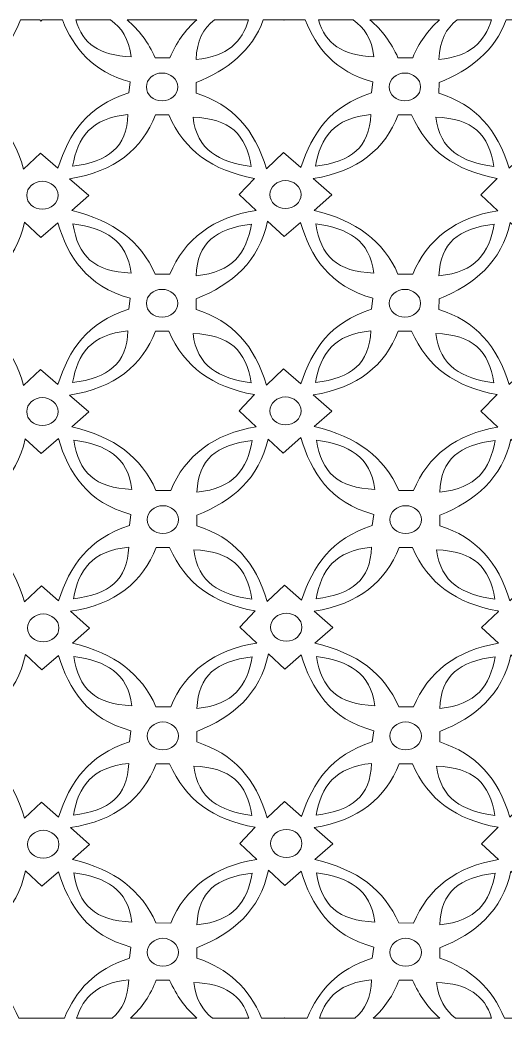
# Model space of a CAD drawing. Header units: millimetres. Extents: x -1200 to 1200, y -590 to 590.
# Drawn here: x -534 to 39, y -590 to 590 of the extents above; entities that cross this region are included whole.
import ezdxf

# ---------------------------------------------------------------- set-up
doc = ezdxf.new("R2010")
doc.units = ezdxf.units.MM
doc.header["$MEASUREMENT"] = 0
doc.layers.add('Layer 1', color=7, linetype='Continuous')

msp = doc.modelspace()

# ---------------------------------------------------------------- linework, layer by layer
at = {"layer": 'Layer 1', "color": 250, "lineweight": 20}
for points, knots in [([(-483.7781, 589.9734), (-470.666, 556.9999), (-448.5775, 528.8137), (-403.8019, 516.8973), (-403.8019, 516.8973), (-405.5091, 503.6394), (-405.5091, 503.6394), (-454.8572, 487.7471), (-475.6704, 456.3512), (-489.3055, 414.5755), (-489.3055, 414.5755), (-509.6299, 432.4107), (-509.6299, 432.4107), (-509.6299, 432.4107), (-529.6282, 413.6073), (-529.6282, 413.6073), (-543.3175, 460.4279), (-569.3768, 489.519), (-612.765, 503.5802), (-612.765, 503.5802), (-612.7028, 516.1332), (-612.7028, 516.1332), (-575.8553, 530.6071), (-546.8777, 553.2478), (-533.3698, 589.9734), (-533.3698, 589.9734), (-510.4964, 589.9734), (-510.4964, 589.9734), (-510.4964, 589.9734), (-509.1642, 588.7252), (-509.1642, 588.7252), (-509.1642, 588.7252), (-507.7322, 589.9734), (-507.7322, 589.9734), (-507.7322, 589.9734), (-483.7781, 589.9734), (-483.7781, 589.9734)], [0, 0, 0, 0, 0.083333333, 0.083333333, 0.083333333, 0.166666667, 0.166666667, 0.166666667, 0.25, 0.25, 0.25, 0.333333333, 0.333333333, 0.333333333, 0.416666667, 0.416666667, 0.416666667, 0.5, 0.5, 0.5, 0.583333333, 0.583333333, 0.583333333, 0.666666667, 0.666666667, 0.666666667, 0.75, 0.75, 0.75, 0.833333333, 0.833333333, 0.833333333, 0.916666667, 0.916666667, 0.916666667, 1, 1, 1, 1]), ([(-427.0096, 589.9734), (-413.7874, 580.9458), (-405.2397, 567.2761), (-402.7231, 546.4951), (-440.2616, 547.7999), (-459.8189, 561.8881), (-468.1663, 589.9734), (-468.1663, 589.9734), (-427.0096, 589.9734), (-427.0096, 589.9734)], [0, 0, 0, 0, 0.333333333, 0.333333333, 0.333333333, 0.666666667, 0.666666667, 0.666666667, 1, 1, 1, 1]), ([(-325.1503, 589.9734), (-338.9328, 577.9707), (-349.5632, 562.9287), (-356.7819, 545.3295), (-356.7819, 545.3295), (-374.2427, 545.3493), (-374.2427, 545.3493), (-382.252, 563.3736), (-393.1567, 578.1111), (-407.4986, 589.9734), (-407.4986, 589.9734), (-325.1503, 589.9734), (-325.1503, 589.9734)], [0, 0, 0, 0, 0.25, 0.25, 0.25, 0.5, 0.5, 0.5, 0.75, 0.75, 0.75, 1, 1, 1, 1]), ([(-263.831, 589.9734), (-271.6757, 564.0389), (-288.6159, 546.8469), (-325.8801, 543.2681), (-324.9212, 565.1302), (-317.794, 580.1366), (-304.1113, 589.9734), (-304.1113, 589.9734), (-263.831, 589.9734), (-263.831, 589.9734)], [0, 0, 0, 0, 0.333333333, 0.333333333, 0.333333333, 0.666666667, 0.666666667, 0.666666667, 1, 1, 1, 1]), ([(-196.8347, 589.9734), (-183.7203, 557.0009), (-161.6422, 528.8102), (-116.8626, 516.8973), (-116.8626, 516.8973), (-118.5855, 503.6394), (-118.5855, 503.6394), (-167.5767, 487.8525), (-188.4442, 456.7858), (-202.0713, 415.4383), (-202.0713, 415.4383), (-222.388, 433.2668), (-222.388, 433.2668), (-222.388, 433.2668), (-242.821, 414.0618), (-242.821, 414.0618), (-256.5491, 460.6255), (-282.5618, 489.565), (-325.8024, 503.5802), (-325.8024, 503.5802), (-325.7636, 516.1332), (-325.7636, 516.1332), (-288.9196, 530.6136), (-259.9424, 553.2531), (-246.4384, 589.9734), (-246.4384, 589.9734), (-222.3486, 589.9734), (-222.3486, 589.9734), (-222.3486, 589.9734), (-221.9301, 589.5815), (-221.9301, 589.5815), (-221.9301, 589.5815), (-221.481, 589.9734), (-221.481, 589.9734), (-221.481, 589.9734), (-196.8347, 589.9734), (-196.8347, 589.9734)], [0, 0, 0, 0, 0.083333333, 0.083333333, 0.083333333, 0.166666667, 0.166666667, 0.166666667, 0.25, 0.25, 0.25, 0.333333333, 0.333333333, 0.333333333, 0.416666667, 0.416666667, 0.416666667, 0.5, 0.5, 0.5, 0.583333333, 0.583333333, 0.583333333, 0.666666667, 0.666666667, 0.666666667, 0.75, 0.75, 0.75, 0.833333333, 0.833333333, 0.833333333, 0.916666667, 0.916666667, 0.916666667, 1, 1, 1, 1]), ([(-140.0731, 589.9734), (-126.852, 580.9458), (-118.3047, 567.2761), (-115.7839, 546.4951), (-153.3157, 547.7999), (-172.8778, 561.8881), (-181.2267, 589.9734), (-181.2267, 589.9734), (-140.0731, 589.9734), (-140.0731, 589.9734)], [0, 0, 0, 0, 0.333333333, 0.333333333, 0.333333333, 0.666666667, 0.666666667, 0.666666667, 1, 1, 1, 1]), ([(-38.2092, 589.9734), (-51.989, 577.97), (-62.6133, 562.9267), (-69.8272, 545.3295), (-69.8272, 545.3295), (-87.2958, 545.3493), (-87.2958, 545.3493), (-95.3127, 563.3709), (-106.2208, 578.1091), (-120.5643, 589.9734), (-120.5643, 589.9734), (-38.2092, 589.9734), (-38.2092, 589.9734)], [0, 0, 0, 0, 0.25, 0.25, 0.25, 0.5, 0.5, 0.5, 0.75, 0.75, 0.75, 1, 1, 1, 1]), ([(23.1178, 589.9734), (15.2637, 564.0389), (-1.6766, 546.8469), (-38.9409, 543.2681), (-37.9864, 565.1302), (-30.8562, 580.1366), (-17.1686, 589.9734), (-17.1686, 589.9734), (23.1178, 589.9734), (23.1178, 589.9734)], [0, 0, 0, 0, 0.333333333, 0.333333333, 0.333333333, 0.666666667, 0.666666667, 0.666666667, 1, 1, 1, 1]), ([(90.106, 589.9734), (103.2244, 557.0006), (125.3011, 528.8183), (170.0765, 516.8973), (170.0765, 516.8973), (168.3692, 503.6394), (168.3692, 503.6394), (118.8969, 487.7011), (98.0991, 456.1734), (84.472, 414.2396), (84.472, 414.2396), (63.2242, 432.8783), (63.2242, 432.8783), (63.2242, 432.8783), (43.932, 414.7336), (43.932, 414.7336), (30.1417, 460.8955), (4.1523, 489.6308), (-38.8634, 503.5802), (-38.8634, 503.5802), (-38.8167, 516.1332), (-38.8167, 516.1332), (-1.9809, 530.6133), (27.0006, 553.2503), (40.5095, 589.9734), (40.5095, 589.9734), (62.8576, 589.9734), (62.8576, 589.9734), (62.8576, 589.9734), (63.6898, 589.1929), (63.6898, 589.1929), (63.6898, 589.1929), (64.5843, 589.9734), (64.5843, 589.9734), (64.5843, 589.9734), (90.106, 589.9734), (90.106, 589.9734)], [0, 0, 0, 0, 0.083333333, 0.083333333, 0.083333333, 0.166666667, 0.166666667, 0.166666667, 0.25, 0.25, 0.25, 0.333333333, 0.333333333, 0.333333333, 0.416666667, 0.416666667, 0.416666667, 0.5, 0.5, 0.5, 0.583333333, 0.583333333, 0.583333333, 0.666666667, 0.666666667, 0.666666667, 0.75, 0.75, 0.75, 0.833333333, 0.833333333, 0.833333333, 0.916666667, 0.916666667, 0.916666667, 1, 1, 1, 1]), ([(-366.0943, 494.2279), (-376.3146, 494.2279), (-384.6493, 501.6438), (-384.6493, 510.726), (-384.6493, 519.8215), (-376.3146, 527.2375), (-366.0943, 527.2375), (-355.8662, 527.2375), (-347.5237, 519.8215), (-347.5237, 510.726), (-347.5237, 501.6438), (-355.8662, 494.2279), (-366.0943, 494.2279)], [0, 0, 0, 0, 0.25, 0.25, 0.25, 0.5, 0.5, 0.5, 0.75, 0.75, 0.75, 1, 1, 1, 1]), ([(-79.1474, 494.2279), (-89.3754, 494.2279), (-97.7101, 501.6438), (-97.7101, 510.726), (-97.7101, 519.8215), (-89.3754, 527.2375), (-79.1474, 527.2375), (-68.9269, 527.2375), (-60.5846, 519.8215), (-60.5846, 510.726), (-60.5846, 501.6438), (-68.9269, 494.2279), (-79.1474, 494.2279)], [0, 0, 0, 0, 0.25, 0.25, 0.25, 0.5, 0.5, 0.5, 0.75, 0.75, 0.75, 1, 1, 1, 1]), ([(-255.0357, 364.679), (-305.1133, 357.3554), (-340.0816, 330.3062), (-356.7819, 289.5777), (-356.7819, 289.5777), (-374.2427, 289.5975), (-374.2427, 289.5975), (-391.618, 328.6927), (-422.6052, 352.3434), (-472.7992, 364.6857), (-472.7992, 364.6857), (-452.5913, 382.3233), (-452.5913, 382.3233), (-452.5913, 382.3233), (-475.3524, 402.3187), (-475.3524, 402.3187), (-421.7825, 410.4986), (-389.7323, 437.1789), (-373.9322, 477.8153), (-373.9322, 477.8153), (-358.07, 477.8153), (-358.07, 477.8153), (-339.3676, 435.1438), (-307.1233, 412.02), (-256.9138, 402.727), (-256.9138, 402.727), (-275.1429, 383.6735), (-275.1429, 383.6735), (-275.1429, 383.6735), (-255.0357, 364.679), (-255.0357, 364.679)], [0, 0, 0, 0, 0.1, 0.1, 0.1, 0.2, 0.2, 0.2, 0.3, 0.3, 0.3, 0.4, 0.4, 0.4, 0.5, 0.5, 0.5, 0.6, 0.6, 0.6, 0.7, 0.7, 0.7, 0.8, 0.8, 0.8, 0.9, 0.9, 0.9, 1, 1, 1, 1]), ([(-471.7437, 417.1705), (-465.8459, 451.023), (-450.108, 473.9954), (-406.355, 478.1972), (-408.0545, 439.4511), (-429.1239, 422.2285), (-471.7437, 417.1705)], [0, 0, 0, 0, 0.5, 0.5, 0.5, 1, 1, 1, 1]), ([(-260.8793, 416.8214), (-298.975, 422.0771), (-324.7858, 436.0592), (-329.512, 474.9569), (-285.9376, 473.442), (-266.5832, 454.7178), (-260.8793, 416.8214)], [0, 0, 0, 0, 0.5, 0.5, 0.5, 1, 1, 1, 1]), ([(30.5608, 364.4684), (-18.8028, 356.868), (-53.282, 329.9374), (-69.8272, 289.5777), (-69.8272, 289.5777), (-87.2958, 289.5975), (-87.2958, 289.5975), (-104.7488, 328.8309), (-135.8911, 352.5212), (-186.3954, 364.8305), (-186.3954, 364.8305), (-165.3494, 383.1795), (-165.3494, 383.1795), (-165.3494, 383.1795), (-187.3344, 402.4767), (-187.3344, 402.4767), (-134.4088, 410.8608), (-102.669, 437.4489), (-86.9853, 477.8153), (-86.9853, 477.8153), (-71.1386, 477.8153), (-71.1386, 477.8153), (-52.4362, 435.1438), (-20.1841, 412.02), (30.0409, 402.727), (30.0409, 402.727), (10.4692, 383.2849), (10.4692, 383.2849), (10.4692, 383.2849), (30.5608, 364.4684), (30.5608, 364.4684)], [0, 0, 0, 0, 0.1, 0.1, 0.1, 0.2, 0.2, 0.2, 0.3, 0.3, 0.3, 0.4, 0.4, 0.4, 0.5, 0.5, 0.5, 0.6, 0.6, 0.6, 0.7, 0.7, 0.7, 0.8, 0.8, 0.8, 0.9, 0.9, 0.9, 1, 1, 1, 1]), ([(-184.8045, 417.1705), (-178.8989, 451.023), (-163.161, 473.9954), (-119.4081, 478.1972), (-121.0998, 439.4511), (-142.177, 422.2285), (-184.8045, 417.1705)], [0, 0, 0, 0, 0.5, 0.5, 0.5, 1, 1, 1, 1]), ([(26.0598, 416.8214), (-12.0203, 422.0771), (-37.8546, 436.0592), (-42.5727, 474.9569), (1.0093, 473.442), (20.3715, 454.7178), (26.0598, 416.8214)], [0, 0, 0, 0, 0.5, 0.5, 0.5, 1, 1, 1, 1]), ([(-507.4801, 366.1939), (-517.7006, 366.1939), (-526.043, 373.6098), (-526.043, 382.6987), (-526.043, 391.781), (-517.7006, 399.1968), (-507.4801, 399.1968), (-497.2675, 399.1968), (-488.9174, 391.781), (-488.9174, 382.6987), (-488.9174, 373.6098), (-497.2675, 366.1939), (-507.4801, 366.1939)], [0, 0, 0, 0, 0.25, 0.25, 0.25, 0.5, 0.5, 0.5, 0.75, 0.75, 0.75, 1, 1, 1, 1]), ([(-220.2384, 367.0502), (-230.4744, 367.0502), (-238.8011, 374.4594), (-238.8011, 383.5548), (-238.8011, 392.6371), (-230.4744, 400.0531), (-220.2384, 400.0531), (-210.018, 400.0531), (-201.6989, 392.6371), (-201.6989, 383.5548), (-201.6989, 374.4594), (-210.018, 367.0502), (-220.2384, 367.0502)], [0, 0, 0, 0, 0.25, 0.25, 0.25, 0.5, 0.5, 0.5, 0.75, 0.75, 0.75, 1, 1, 1, 1]), ([(-489.3908, 350.2094), (-477.0984, 310.5874), (-455.6721, 274.95), (-403.8019, 261.1455), (-403.8019, 261.1455), (-405.5091, 247.8877), (-405.5091, 247.8877), (-454.8572, 231.9954), (-475.6704, 200.5993), (-489.3055, 158.8236), (-489.3055, 158.8236), (-509.6299, 176.6654), (-509.6299, 176.6654), (-509.6299, 176.6654), (-529.6282, 157.8555), (-529.6282, 157.8555), (-543.3175, 204.6828), (-569.3768, 233.7604), (-612.765, 247.835), (-612.765, 247.835), (-612.7028, 260.3815), (-612.7028, 260.3815), (-570.5176, 276.9521), (-538.6458, 304.2253), (-528.4953, 351.0919), (-528.4953, 351.0919), (-509.1642, 332.9803), (-509.1642, 332.9803), (-509.1642, 332.9803), (-489.3908, 350.2094), (-489.3908, 350.2094)], [0, 0, 0, 0, 0.1, 0.1, 0.1, 0.2, 0.2, 0.2, 0.3, 0.3, 0.3, 0.4, 0.4, 0.4, 0.5, 0.5, 0.5, 0.6, 0.6, 0.6, 0.7, 0.7, 0.7, 0.8, 0.8, 0.8, 0.9, 0.9, 0.9, 1, 1, 1, 1]), ([(-471.3557, 348.879), (-433.268, 343.6431), (-407.4337, 329.6411), (-402.7231, 290.7434), (-446.3053, 292.2649), (-465.6519, 311.0023), (-471.3557, 348.879)], [0, 0, 0, 0, 0.5, 0.5, 0.5, 1, 1, 1, 1]), ([(-260.4991, 348.5365), (-266.3892, 314.684), (-282.1273, 291.7182), (-325.8801, 287.5228), (-324.1806, 326.2689), (-303.1112, 343.4784), (-260.4991, 348.5365)], [0, 0, 0, 0, 0.5, 0.5, 0.5, 1, 1, 1, 1]), ([(-202.5991, 350.6904), (-190.3222, 310.8837), (-168.9502, 275.0027), (-116.8626, 261.1455), (-116.8626, 261.1455), (-118.5855, 247.8877), (-118.5855, 247.8877), (-167.5767, 232.1007), (-188.4442, 201.0341), (-202.0713, 159.6798), (-202.0713, 159.6798), (-222.388, 177.5151), (-222.388, 177.5151), (-222.388, 177.5151), (-242.821, 158.3101), (-242.821, 158.3101), (-256.5491, 204.8672), (-282.5618, 233.813), (-325.8024, 247.835), (-325.8024, 247.835), (-325.7636, 260.3815), (-325.7636, 260.3815), (-283.2991, 277.0641), (-251.2797, 304.594), (-241.3621, 352.0337), (-241.3621, 352.0337), (-221.9301, 333.8297), (-221.9301, 333.8297), (-221.9301, 333.8297), (-202.5991, 350.6904), (-202.5991, 350.6904)], [0, 0, 0, 0, 0.1, 0.1, 0.1, 0.2, 0.2, 0.2, 0.3, 0.3, 0.3, 0.4, 0.4, 0.4, 0.5, 0.5, 0.5, 0.6, 0.6, 0.6, 0.7, 0.7, 0.7, 0.8, 0.8, 0.8, 0.9, 0.9, 0.9, 1, 1, 1, 1]), ([(-184.4166, 348.879), (-146.3287, 343.6431), (-120.5023, 329.6411), (-115.7839, 290.7434), (-159.3584, 292.2649), (-178.7127, 311.0023), (-184.4166, 348.879)], [0, 0, 0, 0, 0.5, 0.5, 0.5, 1, 1, 1, 1]), ([(26.4555, 348.5365), (20.55, 314.684), (4.812, 291.7182), (-38.9409, 287.5228), (-37.2493, 326.2689), (-16.1642, 343.4784), (26.4555, 348.5365)], [0, 0, 0, 0, 0.5, 0.5, 0.5, 1, 1, 1, 1]), ([(84.1538, 351.2962), (96.4075, 311.2394), (117.7328, 275.0817), (170.0765, 261.1455), (170.0765, 261.1455), (168.3692, 247.8877), (168.3692, 247.8877), (118.8969, 231.9492), (98.0991, 200.4281), (84.472, 158.4878), (84.472, 158.4878), (63.2242, 177.1265), (63.2242, 177.1265), (63.2242, 177.1265), (43.932, 158.9818), (43.932, 158.9818), (30.1417, 205.1438), (4.1523, 233.879), (-38.8634, 247.835), (-38.8634, 247.835), (-38.8167, 260.3815), (-38.8167, 260.3815), (3.2366, 276.8994), (35.0541, 304.0738), (45.2977, 350.677), (45.2977, 350.677), (63.6898, 333.4413), (63.6898, 333.4413), (63.6898, 333.4413), (84.1538, 351.2962), (84.1538, 351.2962)], [0, 0, 0, 0, 0.1, 0.1, 0.1, 0.2, 0.2, 0.2, 0.3, 0.3, 0.3, 0.4, 0.4, 0.4, 0.5, 0.5, 0.5, 0.6, 0.6, 0.6, 0.7, 0.7, 0.7, 0.8, 0.8, 0.8, 0.9, 0.9, 0.9, 1, 1, 1, 1]), ([(-366.0943, 238.476), (-376.3146, 238.476), (-384.6493, 245.8855), (-384.6493, 254.9743), (-384.6493, 264.0697), (-376.3146, 271.4856), (-366.0943, 271.4856), (-355.8662, 271.4856), (-347.5237, 264.0697), (-347.5237, 254.9743), (-347.5237, 245.8855), (-355.8662, 238.476), (-366.0943, 238.476)], [0, 0, 0, 0, 0.25, 0.25, 0.25, 0.5, 0.5, 0.5, 0.75, 0.75, 0.75, 1, 1, 1, 1]), ([(-79.1474, 238.476), (-89.3754, 238.476), (-97.7101, 245.8855), (-97.7101, 254.9743), (-97.7101, 264.0697), (-89.3754, 271.4856), (-79.1474, 271.4856), (-68.9269, 271.4856), (-60.5846, 264.0697), (-60.5846, 254.9743), (-60.5846, 245.8855), (-68.9269, 238.476), (-79.1474, 238.476)], [0, 0, 0, 0, 0.25, 0.25, 0.25, 0.5, 0.5, 0.5, 0.75, 0.75, 0.75, 1, 1, 1, 1]), ([(-254.7565, 108.8285), (-304.4771, 101.3599), (-339.1969, 74.3701), (-355.8351, 33.8259), (-355.8351, 33.8259), (-373.2881, 33.8457), (-373.2881, 33.8457), (-390.7489, 73.132), (-421.9688, 96.8352), (-472.5897, 109.1183), (-472.5897, 109.1183), (-452.5913, 126.5715), (-452.5913, 126.5715), (-452.5913, 126.5715), (-475.3524, 146.567), (-475.3524, 146.567), (-421.7825, 154.7402), (-389.7323, 181.4272), (-373.9322, 222.0635), (-373.9322, 222.0635), (-358.07, 222.0635), (-358.07, 222.0635), (-339.3676, 179.3921), (-307.1233, 156.2683), (-256.9138, 146.9753), (-256.9138, 146.9753), (-275.1429, 127.915), (-275.1429, 127.915), (-275.1429, 127.915), (-254.7565, 108.8285), (-254.7565, 108.8285)], [0, 0, 0, 0, 0.1, 0.1, 0.1, 0.2, 0.2, 0.2, 0.3, 0.3, 0.3, 0.4, 0.4, 0.4, 0.5, 0.5, 0.5, 0.6, 0.6, 0.6, 0.7, 0.7, 0.7, 0.8, 0.8, 0.8, 0.9, 0.9, 0.9, 1, 1, 1, 1]), ([(-471.7437, 161.4185), (-465.8459, 195.2711), (-450.108, 218.237), (-406.355, 222.4322), (-408.0545, 183.6996), (-429.1239, 166.4768), (-471.7437, 161.4185)], [0, 0, 0, 0, 0.5, 0.5, 0.5, 1, 1, 1, 1]), ([(-260.8793, 161.0761), (-298.975, 166.3253), (-324.7858, 180.3143), (-329.512, 219.2116), (-285.9376, 217.6904), (-266.5832, 198.9659), (-260.8793, 161.0761)], [0, 0, 0, 0, 0.5, 0.5, 0.5, 1, 1, 1, 1]), ([(30.685, 108.598), (-18.2286, 100.8265), (-52.4206, 73.9683), (-68.8881, 33.8259), (-68.8881, 33.8259), (-86.3489, 33.8457), (-86.3489, 33.8457), (-103.8719, 73.2768), (-135.247, 96.9933), (-186.186, 109.25), (-186.186, 109.25), (-165.3494, 127.4277), (-165.3494, 127.4277), (-165.3494, 127.4277), (-187.3344, 146.7316), (-187.3344, 146.7316), (-134.4088, 155.096), (-102.669, 181.6973), (-86.9853, 222.0635), (-86.9853, 222.0635), (-71.1386, 222.0635), (-71.1386, 222.0635), (-52.4362, 179.3921), (-20.1841, 156.2683), (30.0409, 146.9753), (30.0409, 146.9753), (10.4692, 127.533), (10.4692, 127.533), (10.4692, 127.533), (30.685, 108.598), (30.685, 108.598)], [0, 0, 0, 0, 0.1, 0.1, 0.1, 0.2, 0.2, 0.2, 0.3, 0.3, 0.3, 0.4, 0.4, 0.4, 0.5, 0.5, 0.5, 0.6, 0.6, 0.6, 0.7, 0.7, 0.7, 0.8, 0.8, 0.8, 0.9, 0.9, 0.9, 1, 1, 1, 1]), ([(-184.8045, 161.4185), (-178.8989, 195.2711), (-163.161, 218.237), (-119.4081, 222.4322), (-121.0998, 183.6996), (-142.177, 166.4768), (-184.8045, 161.4185)], [0, 0, 0, 0, 0.5, 0.5, 0.5, 1, 1, 1, 1]), ([(26.0598, 161.0761), (-12.0203, 166.3253), (-37.8546, 180.3143), (-42.5727, 219.2116), (1.0093, 217.6904), (20.3715, 198.9659), (26.0598, 161.0761)], [0, 0, 0, 0, 0.5, 0.5, 0.5, 1, 1, 1, 1]), ([(-507.4801, 110.442), (-517.7006, 110.442), (-526.043, 117.8581), (-526.043, 126.9402), (-526.043, 136.0358), (-517.7006, 143.4517), (-507.4801, 143.4517), (-497.2675, 143.4517), (-488.9174, 136.0358), (-488.9174, 126.9402), (-488.9174, 117.8581), (-497.2675, 110.442), (-507.4801, 110.442)], [0, 0, 0, 0, 0.25, 0.25, 0.25, 0.5, 0.5, 0.5, 0.75, 0.75, 0.75, 1, 1, 1, 1]), ([(-220.2384, 111.2982), (-230.4744, 111.2982), (-238.8011, 118.7143), (-238.8011, 127.8032), (-238.8011, 136.8854), (-230.4744, 144.3014), (-220.2384, 144.3014), (-210.018, 144.3014), (-201.6989, 136.8854), (-201.6989, 127.8032), (-201.6989, 118.7143), (-210.018, 111.2982), (-220.2384, 111.2982)], [0, 0, 0, 0, 0.25, 0.25, 0.25, 0.5, 0.5, 0.5, 0.75, 0.75, 0.75, 1, 1, 1, 1]), ([(-488.6147, 95.024), (-488.6147, 95.024), (-509.0322, 77.2153), (-509.0322, 77.2153), (-509.0322, 77.2153), (-527.6882, 94.6751), (-527.6882, 94.6751), (-537.9939, 48.2164), (-569.7725, 21.1279), (-611.7484, 4.6297), (-611.7484, 4.6297), (-611.8105, -7.9169), (-611.8105, -7.9169), (-568.4223, -21.9848), (-542.3707, -51.069), (-528.6737, -97.8896), (-528.6737, -97.8896), (-508.6676, -79.0863), (-508.6676, -79.0863), (-508.6676, -79.0863), (-488.351, -96.9281), (-488.351, -96.9281), (-474.7159, -55.1524), (-453.9027, -23.7433), (-404.5701, -7.8641), (-404.5701, -7.8641), (-402.8628, 5.4005), (-402.8628, 5.4005), (-454.9814, 19.264), (-476.3379, 55.1717), (-488.6147, 95.024)], [0, 0, 0, 0, 0.1, 0.1, 0.1, 0.2, 0.2, 0.2, 0.3, 0.3, 0.3, 0.4, 0.4, 0.4, 0.5, 0.5, 0.5, 0.6, 0.6, 0.6, 0.7, 0.7, 0.7, 0.8, 0.8, 0.8, 0.9, 0.9, 0.9, 1, 1, 1, 1]), ([(-202.0249, 96.1634), (-202.0249, 96.1634), (-223.0554, 77.8145), (-223.0554, 77.8145), (-223.0554, 77.8145), (-240.8111, 94.4314), (-240.8111, 94.4314), (-251.1634, 48.1245), (-282.911, 21.0949), (-324.8169, 4.6297), (-324.8169, 4.6297), (-324.8635, -7.9169), (-324.8635, -7.9169), (-281.615, -21.9386), (-255.6023, -50.8779), (-241.8742, -97.4351), (-241.8742, -97.4351), (-221.4412, -78.2302), (-221.4412, -78.2302), (-221.4412, -78.2302), (-201.1324, -96.0654), (-201.1324, -96.0654), (-187.4897, -54.7178), (-166.6299, -23.6378), (-117.6309, -7.8641), (-117.6309, -7.8641), (-115.9159, 5.4005), (-115.9159, 5.4005), (-168.5311, 19.3958), (-189.81, 55.8565), (-202.0249, 96.1634)], [0, 0, 0, 0, 0.1, 0.1, 0.1, 0.2, 0.2, 0.2, 0.3, 0.3, 0.3, 0.4, 0.4, 0.4, 0.5, 0.5, 0.5, 0.6, 0.6, 0.6, 0.7, 0.7, 0.7, 0.8, 0.8, 0.8, 0.9, 0.9, 0.9, 1, 1, 1, 1]), ([(84.9532, 96.0647), (84.9532, 96.0647), (64.0234, 77.8145), (64.0234, 77.8145), (64.0234, 77.8145), (46.1591, 94.5367), (46.1591, 94.5367), (35.8301, 48.1573), (4.0592, 21.1147), (-37.87, 4.6297), (-37.87, 4.6297), (-37.9244, -7.9169), (-37.9244, -7.9169), (5.1068, -21.8728), (31.0885, -50.6079), (44.8787, -96.77), (44.8787, -96.77), (64.1709, -78.612), (64.1709, -78.612), (64.1709, -78.612), (85.4187, -97.264), (85.4187, -97.264), (99.0537, -55.3235), (119.8359, -23.7894), (169.3159, -7.8641), (169.3159, -7.8641), (171.0233, 5.4005), (171.0233, 5.4005), (118.4547, 19.3958), (97.1679, 55.8036), (84.9532, 96.0647)], [0, 0, 0, 0, 0.1, 0.1, 0.1, 0.2, 0.2, 0.2, 0.3, 0.3, 0.3, 0.4, 0.4, 0.4, 0.5, 0.5, 0.5, 0.6, 0.6, 0.6, 0.7, 0.7, 0.7, 0.8, 0.8, 0.8, 0.9, 0.9, 0.9, 1, 1, 1, 1]), ([(-470.409, 93.1273), (-432.3212, 87.8913), (-406.4946, 73.8892), (-401.7765, 35.0048), (-445.343, 36.5131), (-464.713, 55.2506), (-470.409, 93.1273)], [0, 0, 0, 0, 0.5, 0.5, 0.5, 1, 1, 1, 1]), ([(-259.5446, 92.7847), (-265.4347, 58.9321), (-281.1882, 35.9664), (-324.9411, 31.7712), (-323.2339, 70.5172), (-302.1567, 87.7267), (-259.5446, 92.7847)], [0, 0, 0, 0, 0.5, 0.5, 0.5, 1, 1, 1, 1]), ([(-183.4698, 93.1273), (-145.3742, 87.8913), (-119.5556, 73.8892), (-114.8216, 35.0048), (-158.4116, 36.5131), (-177.766, 55.2506), (-183.4698, 93.1273)], [0, 0, 0, 0, 0.5, 0.5, 0.5, 1, 1, 1, 1]), ([(27.3947, 92.7847), (21.4889, 58.9321), (5.7588, 35.9664), (-37.9864, 31.7712), (-36.2947, 70.5172), (-15.2176, 87.7267), (27.3947, 92.7847)], [0, 0, 0, 0, 0.5, 0.5, 0.5, 1, 1, 1, 1]), ([(-365.1397, -17.2691), (-375.3757, -17.2691), (-383.6947, -9.8597), (-383.6947, -0.7644), (-383.6947, 8.3179), (-375.3757, 15.7339), (-365.1397, 15.7339), (-354.9194, 15.7339), (-346.5769, 8.3179), (-346.5769, -0.7644), (-346.5769, -9.8597), (-354.9194, -17.2691), (-365.1397, -17.2691)], [0, 0, 0, 0, 0.25, 0.25, 0.25, 0.5, 0.5, 0.5, 0.75, 0.75, 0.75, 1, 1, 1, 1]), ([(-78.2084, -17.2691), (-88.4287, -17.2691), (-96.7633, -9.8597), (-96.7633, -0.7644), (-96.7633, 8.3179), (-88.4287, 15.7339), (-78.2084, 15.7339), (-67.9724, 15.7339), (-59.6456, 8.3179), (-59.6456, -0.7644), (-59.6456, -9.8597), (-67.9724, -17.2691), (-78.2084, -17.2691)], [0, 0, 0, 0, 0.25, 0.25, 0.25, 0.5, 0.5, 0.5, 0.75, 0.75, 0.75, 1, 1, 1, 1]), ([(-254.1511, -146.8245), (-304.1899, -154.1678), (-339.1271, -181.2105), (-355.8351, -221.9259), (-355.8351, -221.9259), (-373.2881, -221.9061), (-373.2881, -221.9061), (-390.6713, -182.7978), (-421.6507, -159.1537), (-471.8446, -146.8178), (-471.8446, -146.8178), (-451.6367, -129.167), (-451.6367, -129.167), (-451.6367, -129.167), (-474.3978, -109.1849), (-474.3978, -109.1849), (-420.8357, -100.9983), (-388.77, -74.3246), (-372.9777, -33.6817), (-372.9777, -33.6817), (-357.1311, -33.6817), (-357.1311, -33.6817), (-338.4208, -76.3595), (-306.1843, -99.4835), (-255.9671, -108.7698), (-255.9671, -108.7698), (-255.8895, -108.7106), (-255.8895, -108.7106), (-255.8895, -108.7106), (-274.2039, -127.8236), (-274.2039, -127.8236), (-274.2039, -127.8236), (-254.0269, -146.719), (-254.0269, -146.719), (-254.0735, -146.7586), (-254.1123, -146.7914), (-254.1511, -146.8245)], [0, 0, 0, 0, 0.083333333, 0.083333333, 0.083333333, 0.166666667, 0.166666667, 0.166666667, 0.25, 0.25, 0.25, 0.333333333, 0.333333333, 0.333333333, 0.416666667, 0.416666667, 0.416666667, 0.5, 0.5, 0.5, 0.583333333, 0.583333333, 0.583333333, 0.666666667, 0.666666667, 0.666666667, 0.75, 0.75, 0.75, 0.833333333, 0.833333333, 0.833333333, 0.916666667, 0.916666667, 0.916666667, 1, 1, 1, 1]), ([(-470.797, -94.3332), (-464.8913, -60.4674), (-449.1611, -37.5083), (-405.3927, -33.3194), (-407.0999, -72.0524), (-428.1849, -89.2619), (-470.797, -94.3332)], [0, 0, 0, 0, 0.5, 0.5, 0.5, 1, 1, 1, 1]), ([(31.5153, -147.022), (-17.8483, -154.6289), (-52.3431, -181.5662), (-68.8881, -221.9259), (-68.8881, -221.9259), (-86.3489, -221.9061), (-86.3489, -221.9061), (-103.7943, -182.6727), (-134.9288, -158.9824), (-185.4409, -146.6728), (-185.4409, -146.6728), (-164.3949, -128.3109), (-164.3949, -128.3109), (-164.3949, -128.3109), (-186.3877, -109.0202), (-186.3877, -109.0202), (-133.4542, -100.6427), (-101.73, -74.0546), (-86.0308, -33.6817), (-86.0308, -33.6817), (-70.1842, -33.6817), (-70.1842, -33.6817), (-51.4817, -76.34), (-19.2684, -99.4505), (30.8867, -108.7502), (31.104, -108.9476), (31.3291, -109.1058), (31.5774, -109.2705), (31.5774, -109.2705), (11.4237, -128.2187), (11.4237, -128.2187), (11.4237, -128.2187), (31.5153, -147.022), (31.5153, -147.022)], [0, 0, 0, 0, 0.090909091, 0.090909091, 0.090909091, 0.181818182, 0.181818182, 0.181818182, 0.272727273, 0.272727273, 0.272727273, 0.363636364, 0.363636364, 0.363636364, 0.454545455, 0.454545455, 0.454545455, 0.545454545, 0.545454545, 0.545454545, 0.636363636, 0.636363636, 0.636363636, 0.727272727, 0.727272727, 0.727272727, 0.818181818, 0.818181818, 0.818181818, 0.909090909, 0.909090909, 0.909090909, 1, 1, 1, 1]), ([(-183.8501, -94.3332), (-177.9522, -60.4674), (-162.2065, -37.5083), (-118.4614, -33.3194), (-120.1531, -72.0524), (-141.2302, -89.2619), (-183.8501, -94.3332)], [0, 0, 0, 0, 0.5, 0.5, 0.5, 1, 1, 1, 1]), ([(-259.9325, -94.6755), (-298.0205, -89.4265), (-323.8313, -75.4376), (-328.5652, -36.5401), (-284.9908, -38.0549), (-265.6288, -56.7857), (-259.9325, -94.6755)], [0, 0, 0, 0, 0.5, 0.5, 0.5, 1, 1, 1, 1]), ([(27.0143, -94.6755), (-11.0812, -89.4265), (-36.9, -75.4376), (-41.6261, -36.5401), (1.9561, -38.0549), (21.3183, -56.7857), (27.0143, -94.6755)], [0, 0, 0, 0, 0.5, 0.5, 0.5, 1, 1, 1, 1]), ([(-506.5257, -145.3096), (-516.7539, -145.3096), (-525.1039, -137.8937), (-525.1039, -128.7982), (-525.1039, -119.716), (-516.7539, -112.3), (-506.5257, -112.3), (-496.313, -112.3), (-487.9706, -119.716), (-487.9706, -128.7982), (-487.9706, -137.8937), (-496.313, -145.3096), (-506.5257, -145.3096)], [0, 0, 0, 0, 0.25, 0.25, 0.25, 0.5, 0.5, 0.5, 0.75, 0.75, 0.75, 1, 1, 1, 1]), ([(-219.2994, -144.4535), (-229.5197, -144.4535), (-237.8543, -137.0375), (-237.8543, -127.9486), (-237.8543, -118.8533), (-229.5197, -111.4439), (-219.2994, -111.4439), (-209.0712, -111.4439), (-200.7366, -118.8533), (-200.7366, -127.9486), (-200.7366, -137.0375), (-209.0712, -144.4535), (-219.2994, -144.4535)], [0, 0, 0, 0, 0.25, 0.25, 0.25, 0.5, 0.5, 0.5, 0.75, 0.75, 0.75, 1, 1, 1, 1]), ([(-488.444, -161.2876), (-476.1439, -200.9095), (-454.733, -236.5536), (-402.8628, -250.3516), (-402.8628, -250.3516), (-404.5701, -263.6159), (-404.5701, -263.6159), (-453.9027, -279.5082), (-474.7159, -310.9041), (-488.351, -352.6798), (-488.351, -352.6798), (-508.6676, -334.8379), (-508.6676, -334.8379), (-508.6676, -334.8379), (-528.6737, -353.6415), (-528.6737, -353.6415), (-542.3707, -306.8208), (-568.4223, -277.73), (-611.8105, -263.6685), (-611.8105, -263.6685), (-611.7484, -251.122), (-611.7484, -251.122), (-569.5786, -234.5448), (-537.6912, -207.2783), (-527.5562, -160.4116), (-527.5562, -160.4116), (-508.2096, -178.5234), (-508.2096, -178.5234), (-508.2096, -178.5234), (-488.444, -161.2876), (-488.444, -161.2876)], [0, 0, 0, 0, 0.1, 0.1, 0.1, 0.2, 0.2, 0.2, 0.3, 0.3, 0.3, 0.4, 0.4, 0.4, 0.5, 0.5, 0.5, 0.6, 0.6, 0.6, 0.7, 0.7, 0.7, 0.8, 0.8, 0.8, 0.9, 0.9, 0.9, 1, 1, 1, 1]), ([(-470.409, -162.6179), (-432.3212, -167.8737), (-406.4946, -181.856), (-401.7765, -220.7535), (-445.343, -219.2387), (-464.713, -200.5012), (-470.409, -162.6179)], [0, 0, 0, 0, 0.5, 0.5, 0.5, 1, 1, 1, 1]), ([(-259.5446, -162.967), (-265.4347, -196.8196), (-281.1882, -219.7788), (-324.9411, -223.9806), (-323.2339, -185.2346), (-302.1567, -168.0251), (-259.5446, -162.967)], [0, 0, 0, 0, 0.5, 0.5, 0.5, 1, 1, 1, 1]), ([(-201.6601, -160.8), (-189.3754, -200.6197), (-168.0034, -236.4942), (-115.9159, -250.3516), (-115.9159, -250.3516), (-117.6309, -263.6159), (-117.6309, -263.6159), (-166.6299, -279.4028), (-187.4897, -310.4695), (-201.1324, -351.8171), (-201.1324, -351.8171), (-221.4412, -333.9818), (-221.4412, -333.9818), (-221.4412, -333.9818), (-241.8742, -353.187), (-241.8742, -353.187), (-255.6023, -306.6297), (-281.615, -277.6904), (-324.8635, -263.6685), (-324.8635, -263.6685), (-324.8169, -251.122), (-324.8169, -251.122), (-282.3446, -234.4263), (-250.3253, -206.9095), (-240.4153, -159.4697), (-240.4153, -159.4697), (-220.9755, -177.6673), (-220.9755, -177.6673), (-220.9755, -177.6673), (-201.6601, -160.8), (-201.6601, -160.8)], [0, 0, 0, 0, 0.1, 0.1, 0.1, 0.2, 0.2, 0.2, 0.3, 0.3, 0.3, 0.4, 0.4, 0.4, 0.5, 0.5, 0.5, 0.6, 0.6, 0.6, 0.7, 0.7, 0.7, 0.8, 0.8, 0.8, 0.9, 0.9, 0.9, 1, 1, 1, 1]), ([(-183.4698, -162.6179), (-145.3742, -167.8737), (-119.5556, -181.856), (-114.8216, -220.7535), (-158.4116, -219.2387), (-177.766, -200.5012), (-183.4698, -162.6179)], [0, 0, 0, 0, 0.5, 0.5, 0.5, 1, 1, 1, 1]), ([(27.3947, -162.967), (21.4889, -196.8196), (5.7588, -219.7788), (-37.9864, -223.9806), (-36.2947, -185.2346), (-15.2176, -168.0251), (27.3947, -162.967)], [0, 0, 0, 0, 0.5, 0.5, 0.5, 1, 1, 1, 1]), ([(85.1006, -160.2074), (97.3619, -200.2641), (118.6796, -236.4219), (171.0233, -250.3516), (171.0233, -250.3516), (169.3159, -263.6159), (169.3159, -263.6159), (119.8359, -279.5542), (99.0537, -311.0754), (85.4187, -353.0156), (85.4187, -353.0156), (64.1709, -334.3705), (64.1709, -334.3705), (64.1709, -334.3705), (44.8787, -352.5151), (44.8787, -352.5151), (31.0885, -306.3531), (5.1068, -277.6245), (-37.9244, -263.6685), (-37.9244, -263.6685), (-37.87, -251.122), (-37.87, -251.122), (4.1834, -234.591), (36.0008, -207.4297), (46.2367, -160.8134), (46.2367, -160.8134), (64.6443, -178.0557), (64.6443, -178.0557), (64.6443, -178.0557), (85.1006, -160.2074), (85.1006, -160.2074)], [0, 0, 0, 0, 0.1, 0.1, 0.1, 0.2, 0.2, 0.2, 0.3, 0.3, 0.3, 0.4, 0.4, 0.4, 0.5, 0.5, 0.5, 0.6, 0.6, 0.6, 0.7, 0.7, 0.7, 0.8, 0.8, 0.8, 0.9, 0.9, 0.9, 1, 1, 1, 1]), ([(-365.1397, -273.0209), (-375.3757, -273.0209), (-383.6947, -265.6049), (-383.6947, -256.5227), (-383.6947, -247.4339), (-375.3757, -240.0179), (-365.1397, -240.0179), (-354.9194, -240.0179), (-346.5769, -247.4339), (-346.5769, -256.5227), (-346.5769, -265.6049), (-354.9194, -273.0209), (-365.1397, -273.0209)], [0, 0, 0, 0, 0.25, 0.25, 0.25, 0.5, 0.5, 0.5, 0.75, 0.75, 0.75, 1, 1, 1, 1]), ([(-78.2084, -273.0209), (-88.4287, -273.0209), (-96.7633, -265.6049), (-96.7633, -256.5227), (-96.7633, -247.4339), (-88.4287, -240.0179), (-78.2084, -240.0179), (-67.9724, -240.0179), (-59.6456, -247.4339), (-59.6456, -256.5227), (-59.6456, -265.6049), (-67.9724, -273.0209), (-78.2084, -273.0209)], [0, 0, 0, 0, 0.25, 0.25, 0.25, 0.5, 0.5, 0.5, 0.75, 0.75, 0.75, 1, 1, 1, 1]), ([(-254.1045, -402.5761), (-304.1666, -409.8934), (-339.1271, -436.9491), (-355.8351, -477.6776), (-355.8351, -477.6776), (-373.2881, -477.6513), (-373.2881, -477.6513), (-390.6713, -438.5627), (-421.6507, -414.9054), (-471.8446, -402.563), (-471.8446, -402.563), (-451.6367, -384.932), (-451.6367, -384.932), (-451.6367, -384.932), (-474.3978, -364.9365), (-474.3978, -364.9365), (-420.8357, -356.7501), (-388.77, -330.0764), (-372.9777, -289.4334), (-372.9777, -289.4334), (-357.1311, -289.4334), (-357.1311, -289.4334), (-338.4208, -332.1115), (-306.1843, -355.2353), (-255.9671, -364.5217), (-255.9671, -364.5217), (-274.2039, -383.5752), (-274.2039, -383.5752), (-274.2039, -383.5752), (-254.1045, -402.5761), (-254.1045, -402.5761)], [0, 0, 0, 0, 0.1, 0.1, 0.1, 0.2, 0.2, 0.2, 0.3, 0.3, 0.3, 0.4, 0.4, 0.4, 0.5, 0.5, 0.5, 0.6, 0.6, 0.6, 0.7, 0.7, 0.7, 0.8, 0.8, 0.8, 0.9, 0.9, 0.9, 1, 1, 1, 1]), ([(-470.797, -350.0849), (-464.8913, -316.2323), (-449.1611, -293.2599), (-405.3927, -289.058), (-407.0999, -327.8042), (-428.1849, -345.0268), (-470.797, -350.0849)], [0, 0, 0, 0, 0.5, 0.5, 0.5, 1, 1, 1, 1]), ([(-259.9325, -350.4274), (-298.0205, -345.1782), (-323.8313, -331.1894), (-328.5652, -292.2918), (-284.9908, -293.8067), (-265.6288, -312.5375), (-259.9325, -350.4274)], [0, 0, 0, 0, 0.5, 0.5, 0.5, 1, 1, 1, 1]), ([(31.5153, -402.7803), (-17.8483, -410.3807), (-52.3431, -437.3178), (-68.8881, -477.6776), (-68.8881, -477.6776), (-86.3489, -477.6513), (-86.3489, -477.6513), (-103.7943, -438.4244), (-134.9288, -414.7342), (-185.4409, -402.4246), (-185.4409, -402.4246), (-164.3949, -384.0757), (-164.3949, -384.0757), (-164.3949, -384.0757), (-186.3877, -364.7719), (-186.3877, -364.7719), (-133.4542, -356.3944), (-101.73, -329.8063), (-86.0308, -289.4334), (-86.0308, -289.4334), (-70.1842, -289.4334), (-70.1842, -289.4334), (-51.4817, -332.1115), (-19.2297, -355.2353), (30.9798, -364.5217), (30.9798, -364.5217), (11.4237, -383.9639), (11.4237, -383.9639), (11.4237, -383.9639), (31.5153, -402.7803), (31.5153, -402.7803)], [0, 0, 0, 0, 0.1, 0.1, 0.1, 0.2, 0.2, 0.2, 0.3, 0.3, 0.3, 0.4, 0.4, 0.4, 0.5, 0.5, 0.5, 0.6, 0.6, 0.6, 0.7, 0.7, 0.7, 0.8, 0.8, 0.8, 0.9, 0.9, 0.9, 1, 1, 1, 1]), ([(-183.8501, -350.0849), (-177.9522, -316.2323), (-162.2065, -293.2599), (-118.4614, -289.058), (-120.1531, -327.8042), (-141.2302, -345.0268), (-183.8501, -350.0849)], [0, 0, 0, 0, 0.5, 0.5, 0.5, 1, 1, 1, 1]), ([(27.0143, -350.4274), (-11.0812, -345.1782), (-36.9, -331.1894), (-41.6261, -292.2918), (1.9561, -293.8067), (21.3183, -312.5375), (27.0143, -350.4274)], [0, 0, 0, 0, 0.5, 0.5, 0.5, 1, 1, 1, 1]), ([(-506.5257, -401.0614), (-516.7539, -401.0614), (-525.1039, -393.6454), (-525.1039, -384.55), (-525.1039, -375.4678), (-516.7539, -368.0516), (-506.5257, -368.0516), (-496.313, -368.0516), (-487.9706, -375.4678), (-487.9706, -384.55), (-487.9706, -393.6454), (-496.313, -401.0614), (-506.5257, -401.0614)], [0, 0, 0, 0, 0.25, 0.25, 0.25, 0.5, 0.5, 0.5, 0.75, 0.75, 0.75, 1, 1, 1, 1]), ([(-219.2994, -400.2052), (-229.5197, -400.2052), (-237.8543, -392.7892), (-237.8543, -383.6938), (-237.8543, -374.6116), (-229.5197, -367.1955), (-219.2994, -367.1955), (-209.0712, -367.1955), (-200.7366, -374.6116), (-200.7366, -383.6938), (-200.7366, -392.7892), (-209.0712, -400.2052), (-219.2994, -400.2052)], [0, 0, 0, 0, 0.25, 0.25, 0.25, 0.5, 0.5, 0.5, 0.75, 0.75, 0.75, 1, 1, 1, 1]), ([(-488.444, -417.0393), (-476.1439, -456.6613), (-454.733, -492.2987), (-402.8628, -506.1033), (-402.8628, -506.1033), (-404.5701, -519.3676), (-404.5701, -519.3676), (-446.3639, -532.8313), (-467.6875, -557.4237), (-481.5197, -590.0266), (-481.5197, -590.0266), (-535.4757, -590.0266), (-535.4757, -590.0266), (-550.344, -554.4096), (-574.7528, -531.4413), (-611.8105, -519.4204), (-611.8105, -519.4204), (-611.7484, -506.8737), (-611.7484, -506.8737), (-569.5786, -490.2965), (-537.6912, -463.03), (-527.5562, -416.1633), (-527.5562, -416.1633), (-508.2096, -434.275), (-508.2096, -434.275), (-508.2096, -434.275), (-488.444, -417.0393), (-488.444, -417.0393)], [0, 0, 0, 0, 0.111111111, 0.111111111, 0.111111111, 0.222222222, 0.222222222, 0.222222222, 0.333333333, 0.333333333, 0.333333333, 0.444444444, 0.444444444, 0.444444444, 0.555555556, 0.555555556, 0.555555556, 0.666666667, 0.666666667, 0.666666667, 0.777777778, 0.777777778, 0.777777778, 0.888888889, 0.888888889, 0.888888889, 1, 1, 1, 1]), ([(-470.409, -418.3697), (-432.3212, -423.6122), (-406.4946, -437.6075), (-401.7765, -476.5052), (-445.343, -474.9905), (-464.713, -456.2529), (-470.409, -418.3697)], [0, 0, 0, 0, 0.5, 0.5, 0.5, 1, 1, 1, 1]), ([(-259.5446, -418.7188), (-265.4347, -452.5713), (-281.1882, -475.5305), (-324.9411, -479.7324), (-323.2339, -440.9864), (-302.1567, -423.7769), (-259.5446, -418.7188)], [0, 0, 0, 0, 0.5, 0.5, 0.5, 1, 1, 1, 1]), ([(-201.6601, -416.565), (-189.3754, -456.3716), (-168.0034, -492.246), (-115.9159, -506.1033), (-115.9159, -506.1033), (-117.6309, -519.3676), (-117.6309, -519.3676), (-159.4288, -532.8288), (-180.7487, -557.4202), (-194.5815, -590.0266), (-194.5815, -590.0266), (-221.1076, -590.0266), (-221.1076, -590.0266), (-221.1076, -590.0266), (-221.4412, -589.7335), (-221.4412, -589.7335), (-221.4412, -589.7335), (-221.753, -590.0266), (-221.753, -590.0266), (-221.753, -590.0266), (-248.5395, -590.0266), (-248.5395, -590.0266), (-263.4028, -554.4097), (-287.805, -531.4353), (-324.8635, -519.4204), (-324.8635, -519.4204), (-324.8169, -506.8737), (-324.8169, -506.8737), (-282.3446, -490.1912), (-250.3253, -462.6612), (-240.4153, -415.2216), (-240.4153, -415.2216), (-220.9755, -433.4189), (-220.9755, -433.4189), (-220.9755, -433.4189), (-201.6601, -416.565), (-201.6601, -416.565)], [0, 0, 0, 0, 0.083333333, 0.083333333, 0.083333333, 0.166666667, 0.166666667, 0.166666667, 0.25, 0.25, 0.25, 0.333333333, 0.333333333, 0.333333333, 0.416666667, 0.416666667, 0.416666667, 0.5, 0.5, 0.5, 0.583333333, 0.583333333, 0.583333333, 0.666666667, 0.666666667, 0.666666667, 0.75, 0.75, 0.75, 0.833333333, 0.833333333, 0.833333333, 0.916666667, 0.916666667, 0.916666667, 1, 1, 1, 1]), ([(-183.4698, -418.3697), (-145.3742, -423.6122), (-119.5556, -437.6075), (-114.8216, -476.5052), (-158.4116, -474.9905), (-177.766, -456.2529), (-183.4698, -418.3697)], [0, 0, 0, 0, 0.5, 0.5, 0.5, 1, 1, 1, 1]), ([(27.3947, -418.7188), (21.4889, -452.5713), (5.7588, -475.5305), (-37.9864, -479.7324), (-36.2947, -440.9864), (-15.2176, -423.7769), (27.3947, -418.7188)], [0, 0, 0, 0, 0.5, 0.5, 0.5, 1, 1, 1, 1]), ([(85.1006, -415.959), (97.3619, -456.0159), (118.6796, -492.1735), (171.0233, -506.1033), (171.0233, -506.1033), (169.3159, -519.3676), (169.3159, -519.3676), (127.5092, -532.8287), (106.1901, -557.4243), (92.3587, -590.0266), (92.3587, -590.0266), (38.4096, -590.0266), (38.4096, -590.0266), (23.5375, -554.407), (-0.8729, -531.437), (-37.9244, -519.4204), (-37.9244, -519.4204), (-37.87, -506.8737), (-37.87, -506.8737), (4.1834, -490.3559), (36.0008, -463.1815), (46.2367, -416.5716), (46.2367, -416.5716), (64.6443, -433.8075), (64.6443, -433.8075), (64.6443, -433.8075), (85.1006, -415.959), (85.1006, -415.959)], [0, 0, 0, 0, 0.111111111, 0.111111111, 0.111111111, 0.222222222, 0.222222222, 0.222222222, 0.333333333, 0.333333333, 0.333333333, 0.444444444, 0.444444444, 0.444444444, 0.555555556, 0.555555556, 0.555555556, 0.666666667, 0.666666667, 0.666666667, 0.777777778, 0.777777778, 0.777777778, 0.888888889, 0.888888889, 0.888888889, 1, 1, 1, 1]), ([(-365.1397, -528.7726), (-375.3757, -528.7726), (-383.6947, -521.3698), (-383.6947, -512.2744), (-383.6947, -503.1789), (-375.3757, -495.7631), (-365.1397, -495.7631), (-354.9194, -495.7631), (-346.5769, -503.1789), (-346.5769, -512.2744), (-346.5769, -521.3698), (-354.9194, -528.7726), (-365.1397, -528.7726)], [0, 0, 0, 0, 0.25, 0.25, 0.25, 0.5, 0.5, 0.5, 0.75, 0.75, 0.75, 1, 1, 1, 1]), ([(-78.2084, -528.7726), (-88.4287, -528.7726), (-96.7633, -521.3698), (-96.7633, -512.2744), (-96.7633, -503.1789), (-88.4287, -495.7631), (-78.2084, -495.7631), (-67.9724, -495.7631), (-59.6456, -503.1789), (-59.6456, -512.2744), (-59.6456, -521.3698), (-67.9724, -528.7726), (-78.2084, -528.7726)], [0, 0, 0, 0, 0.25, 0.25, 0.25, 0.5, 0.5, 0.5, 0.75, 0.75, 0.75, 1, 1, 1, 1]), ([(-466.9956, -590.0266), (-458.9466, -564.9254), (-441.9521, -548.3262), (-405.3927, -544.8164), (-406.3086, -565.5989), (-412.8046, -580.1862), (-425.2061, -590.0266), (-425.2061, -590.0266), (-466.9956, -590.0266), (-466.9956, -590.0266)], [0, 0, 0, 0, 0.333333333, 0.333333333, 0.333333333, 0.666666667, 0.666666667, 0.666666667, 1, 1, 1, 1]), ([(-403.3687, -590.0266), (-389.8531, -577.987), (-379.8666, -562.9143), (-372.9777, -545.1852), (-372.9777, -545.1852), (-357.1311, -545.1852), (-357.1311, -545.1852), (-349.0435, -563.6329), (-338.426, -578.4243), (-324.9241, -590.0266), (-324.9241, -590.0266), (-403.3687, -590.0266), (-403.3687, -590.0266)], [0, 0, 0, 0, 0.25, 0.25, 0.25, 0.5, 0.5, 0.5, 0.75, 0.75, 0.75, 1, 1, 1, 1]), ([(-306.3575, -590.0266), (-318.3884, -581.0051), (-326.1719, -567.7091), (-328.5652, -548.0436), (-291.7036, -549.325), (-272.1704, -562.9284), (-263.578, -590.0266), (-263.578, -590.0266), (-306.3575, -590.0266), (-306.3575, -590.0266)], [0, 0, 0, 0, 0.333333333, 0.333333333, 0.333333333, 0.666666667, 0.666666667, 0.666666667, 1, 1, 1, 1]), ([(-180.0509, -590.0266), (-172.0034, -564.9254), (-155.0013, -548.3262), (-118.4614, -544.8164), (-119.3689, -565.5989), (-125.8589, -580.1862), (-138.2577, -590.0266), (-138.2577, -590.0266), (-180.0509, -590.0266), (-180.0509, -590.0266)], [0, 0, 0, 0, 0.333333333, 0.333333333, 0.333333333, 0.666666667, 0.666666667, 0.666666667, 1, 1, 1, 1]), ([(-116.427, -590.0266), (-102.9119, -577.9875), (-92.9254, -562.9155), (-86.0308, -545.1852), (-86.0308, -545.1852), (-70.1842, -545.1852), (-70.1842, -545.1852), (-62.1, -563.6329), (-51.4816, -578.4243), (-37.9781, -590.0266), (-37.9781, -590.0266), (-116.427, -590.0266), (-116.427, -590.0266)], [0, 0, 0, 0, 0.25, 0.25, 0.25, 0.5, 0.5, 0.5, 0.75, 0.75, 0.75, 1, 1, 1, 1]), ([(-19.4203, -590.0266), (-31.4531, -581.0051), (-39.2367, -567.7091), (-41.6261, -548.0436), (-4.7579, -549.325), (14.7765, -562.9284), (23.3689, -590.0266), (23.3689, -590.0266), (-19.4203, -590.0266), (-19.4203, -590.0266)], [0, 0, 0, 0, 0.333333333, 0.333333333, 0.333333333, 0.666666667, 0.666666667, 0.666666667, 1, 1, 1, 1])]:
    msp.add_open_spline(points, degree=3, knots=knots, dxfattribs=at)

doc.saveas('drawing.dxf')
